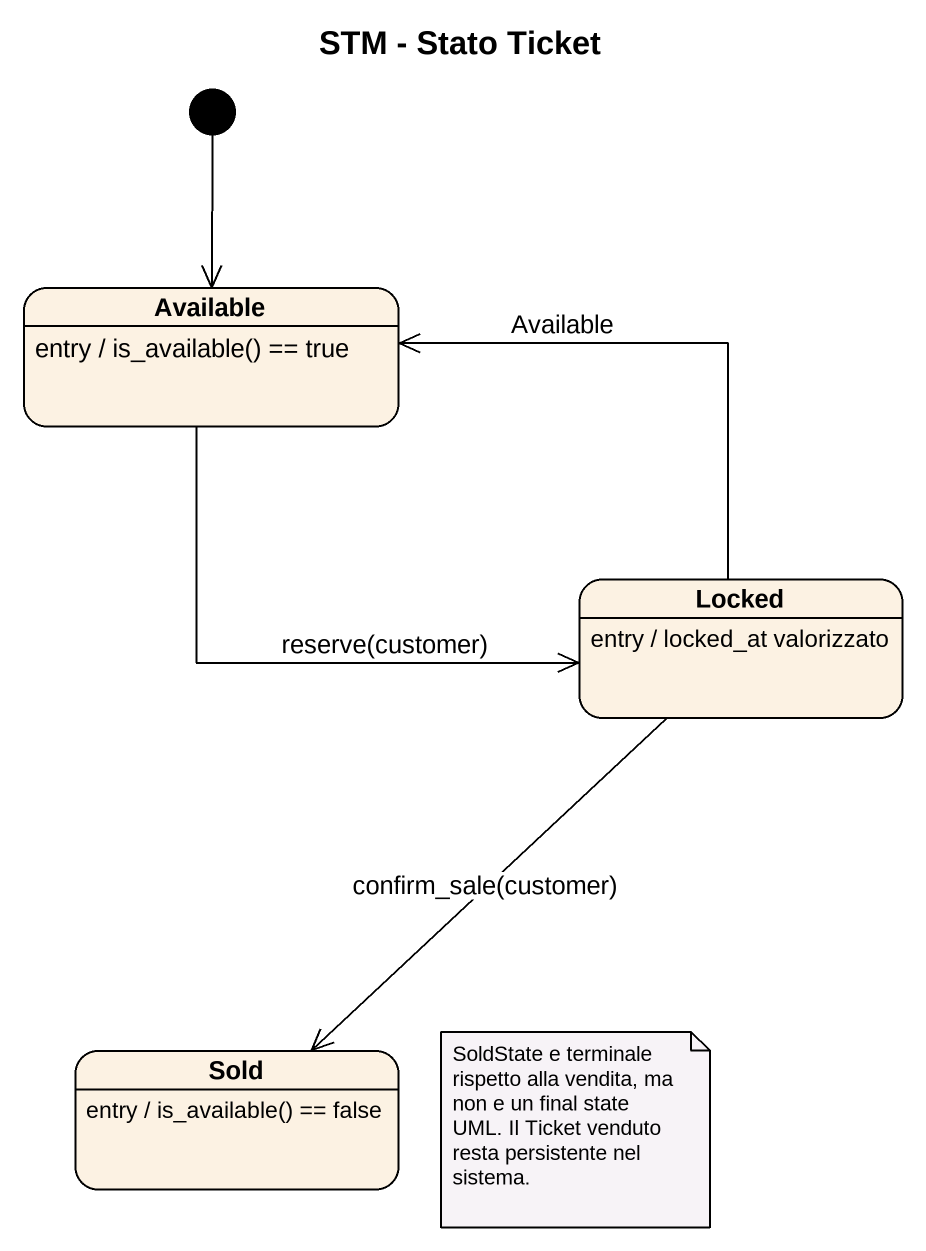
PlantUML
@startuml
title STM - Stato Ticket
hide empty description
state Available
Available : entry / is_available() == true
state Locked
Locked : entry / locked_at valorizzato
state Sold
Sold : entry / is_available() == false
[*] --> Available
Available -right-> Locked : reserve(customer)
Locked -left-> Available : Available
Locked --> Sold : confirm_sale(customer)
note as N1
  SoldState e terminale rispetto alla vendita, ma non e un final state UML. Il Ticket venduto resta persistente nel sistema.
end note
@enduml
